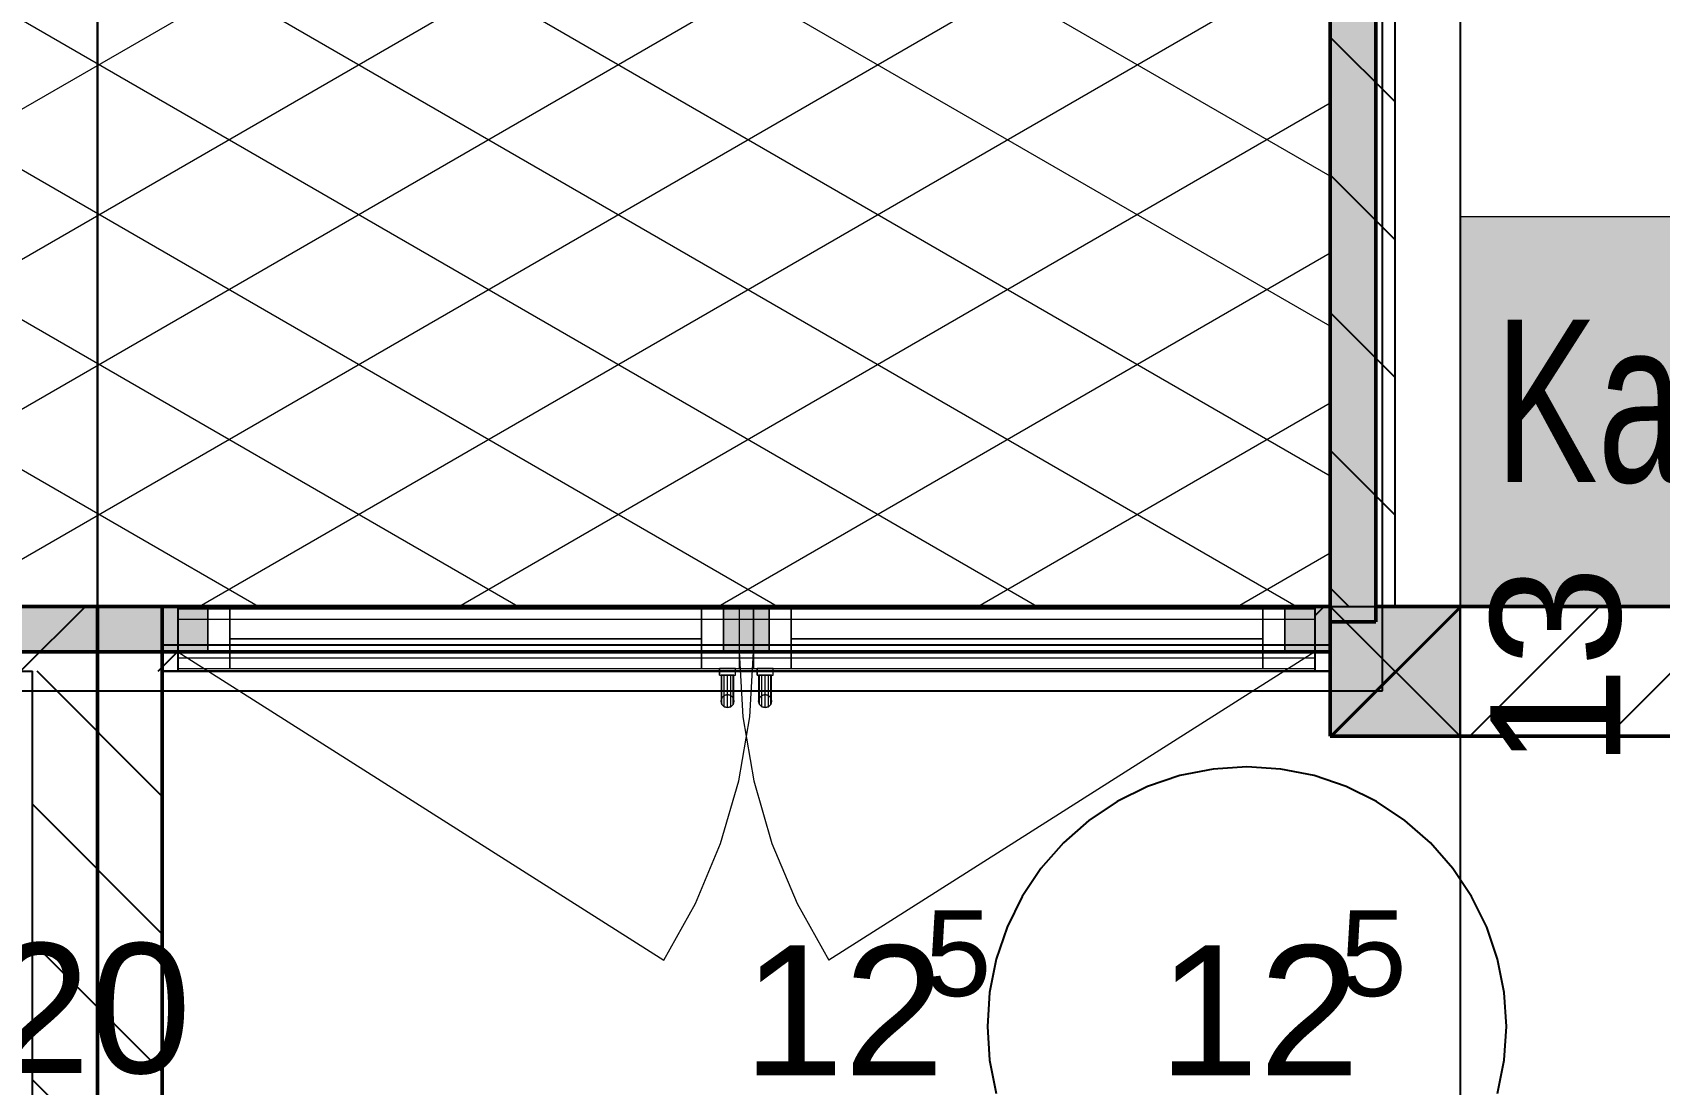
# Model space of a CAD drawing. Extents: x 0 to 756, y -25 to 420.
# Drawn here: x 251.6 to 301.7, y 141 to 173.4 of the extents above; entities that cross this region are included whole.
import ezdxf
from ezdxf.lldxf.tags import DXFTag

# ---------------------------------------------------------------- set-up
doc = ezdxf.new("R2010")
doc.units = 0
doc.layers.get('0').update_dxf_attribs({"lineweight": 25})
doc.layers.get('DEFPOINTS').update_dxf_attribs({"lineweight": 25})
doc.layers.add('A_Dach', color=1, linetype='Continuous', lineweight=25, true_color=0xff0000)
doc.layers.add('A_Dachfenster', color=1, linetype='Continuous', lineweight=25, true_color=0xff0000)
for name, color, linetype, lineweight in [('A_Fenster', 7, 'Continuous', 25), ('A_Innenwand', 7, 'Continuous', 25), ('Allgemein01', 7, 'Continuous', 13), ('Allgemein03', 7, 'Continuous', 25), ('Fenster', 7, 'Continuous', 13), ('Fenster-Flügel', 7, 'VERDECKT2_S2', 13), ('Fensterbank', 7, 'Continuous', 13), ('Sanitär', 7, 'Continuous', 25), ('Standard', 7, 'Continuous', 25), ('Wand Holz nicht tragend', 7, 'Continuous', 13), ('Wand Holz tragend', 7, 'Continuous', 13)]:
    doc.layers.add(name, color=color, linetype=linetype, lineweight=lineweight)
doc.styles.get("Standard").update_dxf_attribs({"font": 'arial.ttf'})
tags = doc.linetypes.add('fein_strichliert', pattern=[4, 1, -2, 1]).pattern_tags.tags
tags[8:9] = [DXFTag(74, 4), DXFTag(75, 0), DXFTag(340, '0'), DXFTag(46, 0.0), DXFTag(50, 0.0), DXFTag(44, 0.0), DXFTag(45, 0.0)]
tags[6:7] = [DXFTag(74, 4), DXFTag(75, 0), DXFTag(340, '0'), DXFTag(46, 0.0), DXFTag(50, 0.0), DXFTag(44, 0.0), DXFTag(45, 0.0)]
tags[4:5] = [DXFTag(74, 4), DXFTag(75, 0), DXFTag(340, '0'), DXFTag(46, 0.0), DXFTag(50, 0.0), DXFTag(44, 0.0), DXFTag(45, 0.0)]
tags = doc.linetypes.add('VERDECKT2_S2', pattern=[0.27, 0.2, -0.07]).pattern_tags.tags
tags[6:7] = [DXFTag(74, 4), DXFTag(75, 0), DXFTag(340, '0'), DXFTag(46, 1.0), DXFTag(50, 0.0), DXFTag(44, 0.0), DXFTag(45, 0.0)]
tags[4:5] = [DXFTag(74, 4), DXFTag(75, 0), DXFTag(340, '0'), DXFTag(46, 1.0), DXFTag(50, 0.0), DXFTag(44, 0.0), DXFTag(45, 0.0)]

# ---------------------------------------------------------------- blocks, each defined once
blk = doc.blocks.new('Referenz-A01I5YQ8IE')
at = {"layer": 'Allgemein01', "color": 0, "linetype": 'VERDECKT2_S2', "lineweight": -2, "ltscale": 0.25}
for p, q in [((253.567, 414.475), (253.567, 5.763)), ((295.567, 414.475), (295.567, 5.763))]:
    blk.add_line(p, q, dxfattribs=at)
at = {"layer": 'Allgemein03', "color": 0, "lineweight": -2}
blk.add_line((253.567, 414.475), (253.567, 5.763), dxfattribs=at)
at = {"layer": 'Allgemein03', "color": 0, "lineweight": 13}
for p, q in [((291.567, 269.168), (291.567, 155.768)), ((291.567, 155.768), (215.567, 155.768))]:
    blk.add_line(p, q, dxfattribs=at)
at = {"layer": 'DEFPOINTS', "color": 0, "linetype": 'Continuous', "lineweight": -2, "ltscale": 0.25}
for p, q in [((255.567, 154.368), (255.567, 154.368)), ((291.567, 151.768), (291.567, 151.768)), ((291.567, 151.768), (291.567, 151.768))]:
    blk.add_line(p, q, dxfattribs=at)
at = {"layer": 'Fenster', "color": 0, "linetype": 'Continuous', "ltscale": 0.13}
for p, q in [((256.967, 155.768), (255.567, 155.768)), ((255.567, 155.768), (255.567, 154.368)), ((256.967, 155.768), (255.567, 155.768)), ((255.567, 155.768), (255.567, 154.368)), ((255.567, 155.768), (255.567, 155.768)), ((255.567, 155.768), (255.567, 154.368)), ((255.567, 155.768), (256.967, 155.768)), ((256.967, 154.368), (256.967, 155.768)), ((272.867, 155.768), (256.967, 155.768)), ((256.967, 155.768), (256.967, 154.368)), ((256.967, 154.368), (256.967, 155.768)), ((256.967, 155.768), (256.967, 154.368)), ((256.967, 155.768), (256.967, 155.768)), ((290.167, 155.768), (256.967, 155.768)), ((256.967, 155.768), (256.967, 154.368)), ((256.967, 155.768), (256.967, 155.768)), ((256.967, 155.768), (256.967, 154.368)), ((256.967, 155.768), (290.167, 155.768)), ((290.167, 155.768), (256.967, 155.768)), ((256.967, 155.768), (256.967, 154.368)), ((256.967, 155.768), (256.967, 155.768)), ((256.967, 155.768), (256.967, 154.368)), ((256.967, 155.768), (290.167, 155.768)), ((272.867, 154.368), (272.867, 155.768)), ((274.267, 155.768), (272.867, 155.768)), ((272.867, 155.768), (272.867, 154.368)), ((274.267, 155.768), (272.867, 155.768)), ((272.867, 155.768), (272.867, 154.368)), ((272.867, 155.768), (272.867, 155.768)), ((272.867, 155.768), (272.867, 154.368)), ((272.867, 155.768), (274.267, 155.768)), ((274.947, 155.688), (273.347, 155.688)), ((273.347, 155.688), (273.347, 153.848)), ((273.347, 155.688), (273.347, 155.688)), ((273.347, 155.688), (273.347, 153.848)), ((273.347, 155.688), (274.947, 155.688)), ((274.267, 155.768), (274.267, 154.368)), ((290.167, 155.768), (274.267, 155.768)), ((274.267, 154.368), (274.267, 155.768)), ((274.267, 154.368), (274.267, 155.768)), ((274.267, 155.768), (274.267, 154.368)), ((274.267, 155.768), (274.267, 155.768)), ((274.947, 153.848), (274.947, 155.688)), ((274.947, 155.688), (274.947, 153.848)), ((274.947, 155.688), (274.947, 155.688)), ((289.487, 155.688), (274.947, 155.688)), ((274.947, 155.688), (274.947, 153.848)), ((274.947, 155.688), (274.947, 155.688)), ((274.947, 155.688), (274.947, 153.848)), ((274.947, 155.688), (289.487, 155.688)), ((289.487, 155.688), (274.947, 155.688)), ((274.947, 155.688), (274.947, 153.848)), ((274.947, 155.688), (274.947, 155.688)), ((274.947, 155.688), (274.947, 153.848)), ((274.947, 155.688), (289.487, 155.688)), ((291.087, 155.688), (289.487, 155.688)), ((289.487, 155.688), (289.487, 153.848)), ((289.487, 155.688), (289.487, 155.688)), ((289.487, 155.688), (289.487, 153.848)), ((289.487, 155.688), (291.087, 155.688)), ((289.487, 153.848), (289.487, 155.688)), ((289.487, 155.688), (289.487, 153.848)), ((289.487, 155.688), (289.487, 155.688)), ((289.487, 153.848), (289.487, 155.688)), ((289.487, 155.688), (289.487, 153.848)), ((289.487, 155.688), (289.487, 155.688)), ((291.567, 155.768), (290.167, 155.768)), ((290.167, 155.768), (290.167, 154.368)), ((290.167, 154.368), (290.167, 155.768)), ((291.567, 155.768), (290.167, 155.768)), ((290.167, 155.768), (290.167, 154.368)), ((290.167, 155.768), (290.167, 155.768)), ((290.167, 155.768), (290.167, 154.368)), ((290.167, 155.768), (291.567, 155.768)), ((290.167, 154.368), (290.167, 155.768)), ((290.167, 155.768), (290.167, 154.368)), ((290.167, 155.768), (290.167, 155.768)), ((290.167, 154.368), (290.167, 155.768)), ((290.167, 155.768), (290.167, 154.368)), ((290.167, 155.768), (290.167, 155.768)), ((291.087, 153.848), (291.087, 155.688)), ((291.087, 155.688), (291.087, 153.848)), ((291.087, 155.688), (291.087, 155.688)), ((291.567, 154.368), (291.567, 155.768)), ((291.567, 154.368), (291.567, 155.768)), ((291.567, 155.768), (291.567, 154.368)), ((291.567, 155.768), (291.567, 155.768)), ((255.567, 154.368), (256.967, 154.368)), ((255.567, 154.368), (256.967, 154.368)), ((255.567, 154.368), (255.567, 154.368)), ((255.567, 154.368), (256.967, 154.368)), ((256.967, 154.368), (272.867, 154.368)), ((256.967, 154.368), (256.967, 154.368)), ((256.967, 154.368), (290.167, 154.368)), ((256.967, 154.368), (256.967, 154.368)), ((256.967, 154.368), (290.167, 154.368)), ((256.967, 154.368), (290.167, 154.368)), ((256.967, 154.368), (256.967, 154.368)), ((256.967, 154.368), (290.167, 154.368)), ((272.867, 154.368), (274.267, 154.368)), ((272.867, 154.368), (274.267, 154.368)), ((272.867, 154.368), (272.867, 154.368)), ((272.867, 154.368), (274.267, 154.368)), ((274.267, 154.368), (290.167, 154.368)), ((274.267, 154.368), (274.267, 154.368)), ((290.167, 154.368), (291.567, 154.368)), ((290.167, 154.368), (291.567, 154.368)), ((290.167, 154.368), (290.167, 154.368)), ((290.167, 154.368), (291.567, 154.368)), ((290.167, 154.368), (290.167, 154.368)), ((290.167, 154.368), (290.167, 154.368)), ((291.567, 154.368), (291.567, 154.368)), ((273.347, 153.848), (274.947, 153.848)), ((273.347, 153.848), (273.347, 153.848)), ((273.347, 153.848), (274.947, 153.848)), ((274.947, 153.848), (274.947, 153.848)), ((274.947, 153.848), (289.487, 153.848)), ((274.947, 153.848), (274.947, 153.848)), ((274.947, 153.848), (289.487, 153.848)), ((274.947, 153.848), (289.487, 153.848)), ((274.947, 153.848), (274.947, 153.848)), ((274.947, 153.848), (289.487, 153.848)), ((289.487, 153.848), (291.087, 153.848)), ((289.487, 153.848), (289.487, 153.848)), ((289.487, 153.848), (291.087, 153.848)), ((289.487, 153.848), (289.487, 153.848)), ((289.487, 153.848), (289.487, 153.848)), ((291.087, 153.848), (291.087, 153.848))]:
    blk.add_line(p, q, dxfattribs=at)
at = {"layer": 'Fenster', "color": 0}
for p, q in [((257.647, 155.688), (256.047, 155.688)), ((256.047, 155.688), (256.047, 153.848)), ((256.047, 155.688), (256.047, 155.688)), ((256.047, 155.688), (256.047, 153.848)), ((256.047, 155.688), (257.647, 155.688)), ((257.647, 153.848), (257.647, 155.688)), ((257.647, 155.688), (257.647, 153.848)), ((257.647, 155.688), (257.647, 155.688)), ((272.187, 155.688), (257.647, 155.688)), ((257.647, 155.688), (257.647, 153.848)), ((257.647, 155.688), (257.647, 155.688)), ((257.647, 155.688), (257.647, 153.848)), ((257.647, 155.688), (272.187, 155.688)), ((272.187, 155.688), (257.647, 155.688)), ((257.647, 155.688), (257.647, 153.848)), ((257.647, 155.688), (257.647, 155.688)), ((257.647, 155.688), (257.647, 153.848)), ((257.647, 155.688), (272.187, 155.688)), ((273.787, 155.688), (272.187, 155.688)), ((272.187, 155.688), (272.187, 153.848)), ((272.187, 155.688), (272.187, 155.688)), ((272.187, 155.688), (272.187, 153.848)), ((272.187, 155.688), (273.787, 155.688)), ((272.187, 153.848), (272.187, 155.688)), ((272.187, 155.688), (272.187, 153.848)), ((272.187, 155.688), (272.187, 155.688)), ((272.187, 153.848), (272.187, 155.688)), ((272.187, 155.688), (272.187, 153.848)), ((272.187, 155.688), (272.187, 155.688)), ((273.787, 153.848), (273.787, 155.688)), ((273.787, 155.688), (273.787, 153.848)), ((273.787, 155.688), (273.787, 155.688)), ((272.187, 154.768), (257.647, 154.768)), ((257.647, 154.768), (257.647, 154.768)), ((257.647, 154.768), (272.187, 154.768)), ((272.187, 154.768), (272.187, 154.768)), ((289.487, 154.768), (274.947, 154.768)), ((274.947, 154.768), (274.947, 154.768)), ((274.947, 154.768), (289.487, 154.768)), ((289.487, 154.768), (289.487, 154.768)), ((256.047, 153.848), (257.647, 153.848)), ((256.047, 153.848), (256.047, 153.848)), ((256.047, 153.848), (257.647, 153.848)), ((257.647, 153.848), (257.647, 153.848)), ((257.647, 153.848), (272.187, 153.848)), ((257.647, 153.848), (257.647, 153.848)), ((257.647, 153.848), (272.187, 153.848)), ((257.647, 153.848), (272.187, 153.848)), ((257.647, 153.848), (257.647, 153.848)), ((257.647, 153.848), (272.187, 153.848)), ((272.187, 153.848), (273.787, 153.848)), ((272.187, 153.848), (272.187, 153.848)), ((272.187, 153.848), (273.787, 153.848)), ((272.187, 153.848), (272.187, 153.848)), ((272.187, 153.848), (272.187, 153.848)), ((273.237, 153.848), (272.737, 153.848)), ((272.737, 153.848), (272.737, 153.648)), ((273.237, 153.848), (272.737, 153.848)), ((272.737, 153.848), (272.737, 153.848)), ((272.737, 153.648), (272.737, 153.848)), ((272.737, 153.648), (273.237, 153.648)), ((272.737, 153.648), (272.737, 153.648)), ((272.737, 153.648), (273.237, 153.648)), ((272.787, 153.648), (272.787, 152.848)), ((272.814, 153.648), (272.787, 153.648)), ((272.787, 153.648), (272.814, 153.648)), ((272.814, 152.748), (272.814, 153.648)), ((272.887, 153.648), (272.814, 153.648)), ((272.814, 153.648), (272.887, 153.648)), ((272.814, 152.948), (272.814, 153.648)), ((272.887, 152.674), (272.887, 153.648)), ((272.987, 153.648), (272.887, 153.648)), ((272.887, 153.648), (272.987, 153.648)), ((272.887, 153.021), (272.887, 153.648)), ((272.987, 152.648), (272.987, 153.648)), ((273.087, 153.648), (272.987, 153.648)), ((272.987, 153.048), (272.987, 153.648)), ((272.987, 153.648), (273.087, 153.648)), ((273.087, 152.674), (273.087, 153.648)), ((273.16, 153.648), (273.087, 153.648)), ((273.087, 153.021), (273.087, 153.648)), ((273.087, 153.648), (273.16, 153.648)), ((273.16, 152.748), (273.16, 153.648)), ((273.187, 153.648), (273.16, 153.648)), ((273.16, 152.948), (273.16, 153.648)), ((273.16, 153.648), (273.187, 153.648)), ((273.187, 152.848), (273.187, 153.648)), ((273.237, 153.648), (273.237, 153.848)), ((273.237, 153.848), (273.237, 153.848)), ((273.237, 153.648), (273.237, 153.848)), ((273.237, 153.648), (273.237, 153.648)), ((273.787, 153.848), (273.787, 153.848)), ((274.397, 153.848), (273.897, 153.848)), ((273.897, 153.848), (273.897, 153.648)), ((274.397, 153.848), (273.897, 153.848)), ((273.897, 153.848), (273.897, 153.848)), ((273.897, 153.648), (273.897, 153.848)), ((273.897, 153.648), (274.397, 153.648)), ((273.897, 153.648), (273.897, 153.648)), ((273.897, 153.648), (274.397, 153.648)), ((273.947, 153.648), (273.947, 152.848)), ((273.974, 153.648), (273.947, 153.648)), ((273.947, 153.648), (273.974, 153.648)), ((273.974, 152.748), (273.974, 153.648)), ((274.047, 153.648), (273.974, 153.648)), ((273.974, 153.648), (274.047, 153.648)), ((273.974, 152.948), (273.974, 153.648)), ((274.047, 152.674), (274.047, 153.648)), ((274.147, 153.648), (274.047, 153.648)), ((274.047, 153.648), (274.147, 153.648)), ((274.047, 153.021), (274.047, 153.648)), ((274.147, 152.648), (274.147, 153.648)), ((274.247, 153.648), (274.147, 153.648)), ((274.147, 153.048), (274.147, 153.648)), ((274.147, 153.648), (274.247, 153.648)), ((274.247, 152.674), (274.247, 153.648)), ((274.32, 153.648), (274.247, 153.648)), ((274.247, 153.021), (274.247, 153.648)), ((274.247, 153.648), (274.32, 153.648)), ((274.32, 152.748), (274.32, 153.648)), ((274.347, 153.648), (274.32, 153.648)), ((274.32, 152.948), (274.32, 153.648)), ((274.32, 153.648), (274.347, 153.648)), ((274.347, 152.848), (274.347, 153.648)), ((274.397, 153.648), (274.397, 153.848)), ((274.397, 153.848), (274.397, 153.848)), ((274.397, 153.648), (274.397, 153.848)), ((274.397, 153.648), (274.397, 153.648)), ((272.814, 152.948), (272.787, 152.848)), ((272.787, 152.848), (272.814, 152.948)), ((272.887, 153.021), (272.814, 152.948)), ((272.814, 152.948), (272.887, 153.021)), ((272.814, 152.948), (272.814, 152.948)), ((272.987, 153.048), (272.887, 153.021)), ((272.887, 153.021), (272.987, 153.048)), ((272.887, 153.021), (272.887, 153.021)), ((273.087, 153.021), (272.987, 153.048)), ((272.987, 153.048), (273.087, 153.021)), ((272.987, 153.048), (272.987, 153.048)), ((273.16, 152.948), (273.087, 153.021)), ((273.087, 153.021), (273.16, 152.948)), ((273.087, 153.021), (273.087, 153.021)), ((273.187, 152.848), (273.16, 152.948)), ((273.16, 152.948), (273.187, 152.848)), ((273.16, 152.948), (273.16, 152.948)), ((273.974, 152.948), (273.947, 152.848)), ((273.947, 152.848), (273.974, 152.948)), ((274.047, 153.021), (273.974, 152.948)), ((273.974, 152.948), (274.047, 153.021)), ((273.974, 152.948), (273.974, 152.948)), ((274.147, 153.048), (274.047, 153.021)), ((274.047, 153.021), (274.147, 153.048)), ((274.047, 153.021), (274.047, 153.021)), ((274.247, 153.021), (274.147, 153.048)), ((274.147, 153.048), (274.247, 153.021)), ((274.147, 153.048), (274.147, 153.048)), ((274.32, 152.948), (274.247, 153.021)), ((274.247, 153.021), (274.32, 152.948)), ((274.247, 153.021), (274.247, 153.021)), ((274.347, 152.848), (274.32, 152.948)), ((274.32, 152.948), (274.347, 152.848)), ((274.32, 152.948), (274.32, 152.948)), ((272.787, 152.848), (272.814, 152.748)), ((272.814, 152.748), (272.787, 152.848)), ((272.787, 152.848), (272.787, 152.848)), ((272.814, 152.748), (272.887, 152.674)), ((272.887, 152.674), (272.814, 152.748)), ((272.814, 152.748), (272.814, 152.748)), ((272.887, 152.674), (272.987, 152.648)), ((272.987, 152.648), (272.887, 152.674)), ((272.887, 152.674), (272.887, 152.674)), ((272.987, 152.648), (273.087, 152.674)), ((273.087, 152.674), (272.987, 152.648)), ((272.987, 152.648), (272.987, 152.648)), ((273.087, 152.674), (273.16, 152.748)), ((273.16, 152.748), (273.087, 152.674)), ((273.087, 152.674), (273.087, 152.674)), ((273.16, 152.748), (273.187, 152.848)), ((273.187, 152.848), (273.16, 152.748)), ((273.16, 152.748), (273.16, 152.748)), ((273.187, 152.848), (273.187, 152.848)), ((273.947, 152.848), (273.974, 152.748)), ((273.974, 152.748), (273.947, 152.848)), ((273.947, 152.848), (273.947, 152.848)), ((273.974, 152.748), (274.047, 152.674)), ((274.047, 152.674), (273.974, 152.748)), ((273.974, 152.748), (273.974, 152.748)), ((274.047, 152.674), (274.147, 152.648)), ((274.147, 152.648), (274.047, 152.674)), ((274.047, 152.674), (274.047, 152.674)), ((274.147, 152.648), (274.247, 152.674)), ((274.247, 152.674), (274.147, 152.648)), ((274.147, 152.648), (274.147, 152.648)), ((274.247, 152.674), (274.32, 152.748)), ((274.32, 152.748), (274.247, 152.674)), ((274.247, 152.674), (274.247, 152.674)), ((274.32, 152.748), (274.347, 152.848)), ((274.347, 152.848), (274.32, 152.748)), ((274.32, 152.748), (274.32, 152.748)), ((274.347, 152.848), (274.347, 152.848))]:
    blk.add_line(p, q, dxfattribs=at)
at = {"layer": 'Fenster', "color": 0, "linetype": 'Continuous', "ltscale": 0.13}
for points in [[(250.167, 154.368), (251.567, 154.368), (250.167, 155.768)], [(251.567, 154.368), (251.567, 155.768), (250.167, 155.768)], [(255.567, 154.368), (256.967, 154.368), (255.567, 155.768)], [(256.967, 154.368), (256.967, 155.768), (255.567, 155.768)], [(272.867, 154.368), (274.267, 154.368), (272.867, 155.768)], [(274.267, 154.368), (274.267, 155.768), (272.867, 155.768)], [(290.167, 154.368), (291.567, 154.368), (290.167, 155.768)], [(291.567, 154.368), (291.567, 155.768), (290.167, 155.768)]]:
    blk.add_solid(points, dxfattribs=at)
at = {"layer": 'Fenster-Flügel', "color": 0, "linetype": 'VERDECKT2_S2', "ltscale": 0.13}
for p, q in [((256.047, 154.368), (271.025, 144.862)), ((273.347, 154.368), (273.46, 152.366)), ((273.673, 152.366), (273.787, 154.368)), ((291.087, 154.368), (276.108, 144.862)), ((273.335, 150.389), (273.673, 152.366)), ((273.46, 152.366), (273.799, 150.389)), ((272.775, 148.463), (273.335, 150.389)), ((273.799, 150.389), (274.358, 148.463)), ((272.002, 146.613), (272.775, 148.463)), ((274.358, 148.463), (275.131, 146.613)), ((271.025, 144.862), (272.002, 146.613)), ((275.131, 146.613), (276.108, 144.862))]:
    blk.add_line(p, q, dxfattribs=at)
at = {"layer": 'Fensterbank', "color": 0, "lineweight": -2}
for p, q in [((291.567, 154.568), (255.567, 154.568)), ((255.567, 154.568), (255.567, 153.768)), ((291.567, 154.568), (255.567, 154.568)), ((255.567, 154.568), (255.567, 154.568)), ((255.567, 154.368), (255.567, 154.568)), ((255.567, 154.568), (255.567, 153.768)), ((291.567, 154.568), (255.567, 154.568)), ((255.567, 154.568), (255.567, 154.568)), ((255.567, 154.568), (255.567, 154.368)), ((291.567, 154.568), (255.567, 154.568)), ((291.567, 153.768), (291.567, 154.568)), ((291.567, 154.568), (291.567, 154.568)), ((291.567, 154.368), (291.567, 154.568)), ((291.567, 153.768), (291.567, 154.568)), ((291.567, 154.568), (291.567, 154.568)), ((291.567, 154.568), (291.567, 154.368)), ((291.567, 154.368), (255.567, 154.368)), ((255.567, 154.368), (255.567, 154.368)), ((255.567, 154.368), (291.567, 154.368)), ((255.567, 153.768), (255.567, 154.368)), ((255.567, 154.368), (255.567, 153.768)), ((255.567, 154.368), (255.567, 154.368)), ((255.567, 154.368), (291.567, 154.368)), ((291.567, 154.368), (255.567, 154.368)), ((291.567, 153.768), (291.567, 154.368)), ((291.567, 154.368), (291.567, 154.368)), ((291.567, 154.368), (291.567, 154.368)), ((291.567, 154.368), (291.567, 153.768)), ((255.567, 153.768), (291.567, 153.768)), ((291.567, 153.768), (255.567, 153.768)), ((255.567, 153.768), (255.567, 153.768)), ((255.567, 153.768), (291.567, 153.768)), ((255.567, 153.768), (255.567, 153.768)), ((291.567, 153.768), (255.567, 153.768)), ((291.567, 153.768), (291.567, 153.768)), ((291.567, 153.768), (291.567, 153.768))]:
    blk.add_line(p, q, dxfattribs=at)
at = {"layer": 'Fensterbank', "color": 0, "lineweight": 18}
for p, q in [((291.567, 154.368), (255.567, 154.368)), ((255.567, 154.368), (291.567, 154.368))]:
    blk.add_line(p, q, dxfattribs=at)
at = {"layer": 'Standard', "color": 0, "lineweight": 13}
for p, q in [((291.567, 169.02), (215.567, 212.898)), ((291.567, 164.401), (215.567, 208.279)), ((291.567, 159.782), (215.567, 203.661)), ((290.52, 155.768), (215.567, 199.042)), ((282.52, 155.768), (215.567, 194.423)), ((224.703, 155.768), (291.567, 194.371)), ((274.52, 155.768), (215.567, 189.804)), ((232.703, 155.768), (291.567, 189.753)), ((266.52, 155.768), (215.567, 185.185)), ((240.703, 155.768), (291.567, 185.134)), ((258.52, 155.768), (215.567, 180.567)), ((248.703, 155.768), (291.567, 180.515)), ((256.703, 155.768), (291.567, 175.896)), ((264.703, 155.768), (291.567, 171.277)), ((311.167, 167.768), (295.567, 167.768)), ((295.567, 167.768), (295.567, 155.768)), ((272.703, 155.768), (291.567, 166.659)), ((280.703, 155.768), (291.567, 162.04)), ((288.703, 155.768), (291.567, 157.421)), ((295.567, 155.768), (311.167, 155.768))]:
    blk.add_line(p, q, dxfattribs=at)
at = {"layer": 'Standard', "color": 0, "lineweight": -2}
for p, q in [((291.567, 155.768), (295.567, 155.768)), ((291.567, 151.768), (291.567, 155.768)), ((291.567, 155.768), (295.567, 151.768)), ((295.567, 155.768), (291.567, 151.768)), ((295.567, 155.768), (295.567, 151.768)), ((295.567, 151.768), (295.567, 155.768)), ((295.567, 151.768), (291.567, 151.768)), ((286.926, 150.552), (285.935, 150.216)), ((287.952, 150.756), (286.926, 150.552)), ((288.996, 150.825), (287.952, 150.756)), ((290.04, 150.756), (288.996, 150.825)), ((291.067, 150.552), (290.04, 150.756)), ((292.058, 150.216), (291.067, 150.552)), ((285.935, 150.216), (284.996, 149.753)), ((292.996, 149.753), (292.058, 150.216)), ((284.996, 149.753), (284.126, 149.172)), ((293.866, 149.172), (292.996, 149.753)), ((284.126, 149.172), (283.339, 148.482)), ((294.653, 148.482), (293.866, 149.172)), ((283.339, 148.482), (282.649, 147.695)), ((295.343, 147.695), (294.653, 148.482)), ((282.649, 147.695), (282.068, 146.825)), ((295.924, 146.825), (295.343, 147.695)), ((282.068, 146.825), (281.605, 145.886)), ((296.387, 145.886), (295.924, 146.825)), ((281.605, 145.886), (281.269, 144.895)), ((296.724, 144.895), (296.387, 145.886)), ((281.269, 144.895), (281.065, 143.869)), ((296.928, 143.869), (296.724, 144.895)), ((281.065, 143.869), (280.996, 142.825)), ((296.996, 142.825), (296.928, 143.869)), ((280.996, 142.825), (281.065, 141.781)), ((296.928, 141.781), (296.996, 142.825)), ((281.065, 141.781), (281.269, 140.754)), ((296.724, 140.754), (296.928, 141.781))]:
    blk.add_line(p, q, dxfattribs=at)
at = {"layer": 'Standard', "color": 0, "lineweight": 13}
for points in [[(295.567, 155.768), (311.167, 155.768), (295.567, 167.768)], [(311.167, 155.768), (311.167, 167.768), (295.567, 167.768)]]:
    blk.add_solid(points, dxfattribs=at)
at = {"layer": 'Standard', "color": 0, "lineweight": -2}
for points in [[(291.567, 151.768), (295.567, 151.768), (291.567, 155.768)], [(295.567, 151.768), (295.567, 155.768), (291.567, 155.768)]]:
    blk.add_solid(points, dxfattribs=at)
at = {"layer": 'Wand Holz nicht tragend', "color": 0, "lineweight": 50}
for p, q in [((386.567, 155.768), (292.967, 155.768)), ((292.967, 155.768), (292.967, 155.288)), ((292.967, 155.288), (292.967, 155.768)), ((292.967, 155.768), (386.567, 155.768)), ((292.967, 155.768), (292.967, 155.768)), ((291.567, 155.288), (291.567, 151.768)), ((292.967, 155.288), (291.567, 155.288)), ((291.567, 155.288), (292.967, 155.288)), ((291.567, 151.768), (291.567, 155.288)), ((291.567, 155.288), (291.567, 155.288)), ((292.967, 155.288), (292.967, 155.288)), ((253.567, 154.368), (251.567, 154.368)), ((251.567, 154.368), (253.567, 154.368)), ((253.567, 154.368), (253.567, 126.668)), ((255.567, 154.368), (253.567, 154.368)), ((253.567, 126.668), (253.567, 154.368)), ((253.567, 154.368), (255.567, 154.368)), ((253.567, 154.368), (253.567, 154.368)), ((253.567, 126.668), (253.567, 154.368)), ((253.567, 154.368), (253.567, 126.668)), ((253.567, 154.368), (253.567, 154.368)), ((255.567, 126.668), (255.567, 154.368)), ((255.567, 154.368), (255.567, 126.668)), ((255.567, 154.368), (255.567, 154.368)), ((291.567, 151.768), (386.567, 151.768)), ((386.567, 151.768), (291.567, 151.768)), ((291.567, 151.768), (291.567, 151.768))]:
    blk.add_line(p, q, dxfattribs=at)
at = {"layer": 'Wand Holz tragend', "color": 0, "lineweight": 50}
for p, q in [((291.567, 269.168), (291.567, 155.288)), ((291.567, 155.288), (291.567, 269.168)), ((292.967, 155.288), (292.967, 269.168)), ((292.967, 269.168), (292.967, 155.288)), ((253.567, 155.768), (214.067, 155.768)), ((214.067, 155.768), (291.567, 155.768)), ((253.567, 154.368), (253.567, 155.768)), ((291.567, 155.768), (253.567, 155.768)), ((291.567, 155.768), (255.567, 155.768)), ((255.567, 155.768), (255.567, 154.368)), ((291.567, 155.768), (255.567, 155.768)), ((255.567, 155.768), (255.567, 155.768)), ((255.567, 154.368), (255.567, 155.768)), ((291.567, 154.368), (291.567, 155.768)), ((291.567, 155.068), (291.567, 155.768)), ((291.567, 155.768), (291.567, 155.068)), ((291.567, 155.768), (291.567, 155.768)), ((291.567, 155.768), (291.567, 155.768)), ((291.567, 154.368), (291.567, 155.768)), ((291.567, 155.288), (292.967, 155.288)), ((292.967, 155.288), (291.567, 155.288)), ((291.567, 155.288), (291.567, 155.288)), ((291.567, 154.368), (291.567, 155.068)), ((291.567, 155.068), (291.567, 154.368)), ((292.967, 155.288), (292.967, 155.288)), ((214.067, 154.368), (253.567, 154.368)), ((291.567, 154.368), (214.067, 154.368)), ((253.567, 154.368), (291.567, 154.368)), ((255.567, 154.368), (291.567, 154.368)), ((255.567, 154.368), (291.567, 154.368)), ((255.567, 154.368), (255.567, 154.368)), ((291.567, 154.368), (291.567, 154.368)), ((291.567, 154.368), (291.567, 154.368))]:
    blk.add_line(p, q, dxfattribs=at)
at = {"layer": 'Wand Holz tragend', "color": 0, "lineweight": 18}
for points in [[(291.567, 155.288), (292.967, 155.288), (291.567, 193.668)], [(292.967, 155.288), (292.967, 193.668), (291.567, 193.668)], [(251.567, 154.368), (255.567, 154.368), (251.567, 155.768)], [(255.567, 154.368), (255.567, 155.768), (251.567, 155.768)]]:
    blk.add_solid(points, dxfattribs=at)
at = {"layer": 'Sanitär', "color": 0, "lineweight": 13, "insert": (296.643, 164.597), "char_height": 5, "attachment_point": 1}
blk.add_mtext('{\\W0.71;\\fPosterama Text Light;Kamin}', dxfattribs=at)
at = {"layer": 'Standard', "color": 0, "lineweight": -2, "insert": (296.504, 150.798), "char_height": 4, "attachment_point": 1, "rotation": 90}
blk.add_mtext('{\\fArial;13}', dxfattribs=at)
at = {"layer": 'Standard', "color": 0, "lineweight": -2, "attachment_point": 1}
for s, insert, char_height in [('{\\fArial;5}', (279.069, 146.4), 2.64), ('{\\fArial;5}', (291.869, 146.4), 2.64), ('{\\fArial;20}', (250.245, 145.387), 4), ('{\\fArial;12}', (273.462, 145.32), 4), ('{\\fArial;12}', (286.262, 145.32), 4)]:
    blk.add_mtext(s, dxfattribs=dict(at, insert=insert, char_height=char_height))
blk = doc.blocks.new('Wand-A01I5YQWIE', base_point=(291.567, 151.768))
at = {"color": 0, "lineweight": -2}
for p, q in [((295.621, 155.768), (291.621, 151.768)), ((299.864, 155.768), (295.864, 151.768)), ((304.106, 155.768), (300.106, 151.768))]:
    blk.add_line(p, q, dxfattribs=at)
at = {"color": 0, "linetype": 'ByBlock', "lineweight": -2, "ltscale": 0.25}
for p, q in [((293.567, 155.768), (386.567, 155.768)), ((291.567, 153.768), (291.567, 151.768)), ((291.567, 151.768), (386.567, 151.768))]:
    blk.add_line(p, q, dxfattribs=at)
blk = doc.blocks.new('Wand-A01I5YQYIE', base_point=(251.567, 40.11))
at = {"color": 0, "linetype": 'ByBlock', "lineweight": -2, "ltscale": 0.25}
for p, q in [((251.567, 40.11), (251.567, 153.768)), ((255.567, 40.11), (255.567, 153.768))]:
    blk.add_line(p, q, dxfattribs=at)
at = {"color": 0, "lineweight": -2}
for p, q in [((255.567, 149.912), (251.711, 153.768)), ((255.567, 145.669), (251.567, 149.669)), ((255.567, 141.426), (251.567, 145.426)), ((255.567, 137.184), (251.567, 141.184))]:
    blk.add_line(p, q, dxfattribs=at)
blk = doc.blocks.new('Dachfläche-A01I5YRIIE', base_point=(113.567, 33.11))
at = {"color": 0, "linetype": 'ByBlock', "lineweight": -2, "ltscale": 0.25}
for p, q in [((253.567, 272.168), (253.567, 153.168)), ((253.567, 153.168), (253.567, 33.11))]:
    blk.add_line(p, q, dxfattribs=at)
blk = doc.blocks.new('Dachfenster-A01I5YRKIE', base_point=(213.959, 153.168))
at = {"color": 0, "linetype": 'ByBlock', "lineweight": -2, "ltscale": 0.25}
for p, q in [((253.567, 153.168), (253.567, 272.168)), ((213.959, 153.168), (253.567, 153.168))]:
    blk.add_line(p, q, dxfattribs=at)
blk = doc.blocks.new('Dachfläche-A01I5YRMIE', base_point=(253.567, 33.11))
at = {"color": 0, "linetype": 'ByBlock', "lineweight": -2, "ltscale": 0.25}
for p, q in [((253.567, 153.168), (253.567, 272.168)), ((253.567, 33.11), (253.567, 153.168))]:
    blk.add_line(p, q, dxfattribs=at)
blk = doc.blocks.new('Dachfenster-A01I5YROIE', base_point=(253.567, 153.168))
at = {"color": 0, "linetype": 'ByBlock', "lineweight": -2, "ltscale": 0.25}
for p, q in [((253.567, 272.168), (253.567, 153.168)), ((293.175, 153.168), (293.175, 272.168)), ((253.567, 153.168), (293.175, 153.168))]:
    blk.add_line(p, q, dxfattribs=at)
blk = doc.blocks.new('Wand-A01I5YS0IE', base_point=(215.567, 153.768))
at = {"color": 0, "linetype": 'ByBlock', "lineweight": -2, "ltscale": 0.25}
for p, q in [((251.087, 155.768), (256.047, 155.768)), ((291.087, 155.768), (291.567, 155.768)), ((251.087, 153.768), (251.567, 153.768)), ((255.567, 153.768), (256.047, 153.768)), ((291.087, 153.768), (291.567, 153.768))]:
    blk.add_line(p, q, dxfattribs=at)
at = {"color": 0, "lineweight": -2}
for p, q in [((251.195, 153.768), (253.195, 155.768)), ((291.087, 155.476), (291.378, 155.768)), ((255.437, 153.768), (256.047, 154.377))]:
    blk.add_line(p, q, dxfattribs=at)
blk = doc.blocks.new('Fenster-A01I5YS2IE', base_point=(256.047, 153.768))
at = {"color": 0, "linetype": 'ByBlock', "lineweight": -2, "ltscale": 0.25}
for p, q in [((291.087, 155.768), (256.047, 155.768)), ((256.047, 155.768), (256.047, 153.768)), ((291.087, 155.768), (291.087, 153.768)), ((291.087, 153.768), (256.047, 153.768))]:
    blk.add_line(p, q, dxfattribs=at)
at = {"color": 0, "linetype": 'ByBlock', "lineweight": 18, "ltscale": 0.18}
for p, q in [((291.087, 155.368), (256.047, 155.368)), ((257.647, 155.368), (257.647, 154.168)), ((289.487, 155.368), (289.487, 154.168)), ((291.087, 154.168), (256.047, 154.168))]:
    blk.add_line(p, q, dxfattribs=at)
at = {"color": 0, "linetype": 'fein_strichliert', "lineweight": 18, "ltscale": 0.18}
blk.add_line((256.047, 155.368), (256.047, 154.168), dxfattribs=at)
blk = doc.blocks.new('Wand-A01I5YS6IE', base_point=(291.567, 155.768))
at = {"color": 0, "linetype": 'ByBlock', "lineweight": -2, "ltscale": 0.25}
for p, q in [((291.567, 155.768), (291.567, 194.148)), ((293.567, 155.768), (293.567, 194.148))]:
    blk.add_line(p, q, dxfattribs=at)
at = {"color": 0, "lineweight": -2}
for p, q in [((293.567, 171.309), (291.567, 173.309)), ((293.567, 167.066), (291.567, 169.066)), ((293.567, 162.823), (291.567, 164.823)), ((293.567, 158.581), (291.567, 160.581)), ((292.137, 155.768), (291.567, 156.338))]:
    blk.add_line(p, q, dxfattribs=at)

msp = doc.modelspace()

# ---------------------------------------------------------------- block references
at = {"color": 8, "lineweight": 25, "ltscale": 0.25, "true_color": 0x808080}
msp.add_blockref('Referenz-A01I5YQ8IE', (0, 0), dxfattribs=at)
at = {"layer": 'A_Dach', "ltscale": 0.25}
for name, p in [('Dachfläche-A01I5YRIIE', (113.567, 33.11)), ('Dachfläche-A01I5YRMIE', (253.567, 33.11))]:
    msp.add_blockref(name, p, dxfattribs=at)
at = {"layer": 'A_Dachfenster', "ltscale": 0.25}
for name, p in [('Dachfenster-A01I5YRKIE', (213.959, 153.168)), ('Dachfenster-A01I5YROIE', (253.567, 153.168))]:
    msp.add_blockref(name, p, dxfattribs=at)
at = {"layer": 'A_Fenster', "ltscale": 0.25}
msp.add_blockref('Fenster-A01I5YS2IE', (256.047, 153.768), dxfattribs=at)
at = {"layer": 'A_Innenwand', "ltscale": 0.25}
for name, p in [('Wand-A01I5YS6IE', (291.567, 155.768)), ('Wand-A01I5YS0IE', (215.567, 153.768)), ('Wand-A01I5YQWIE', (291.567, 151.768)), ('Wand-A01I5YQYIE', (251.567, 40.11))]:
    msp.add_blockref(name, p, dxfattribs=at)

doc.saveas('drawing.dxf')
